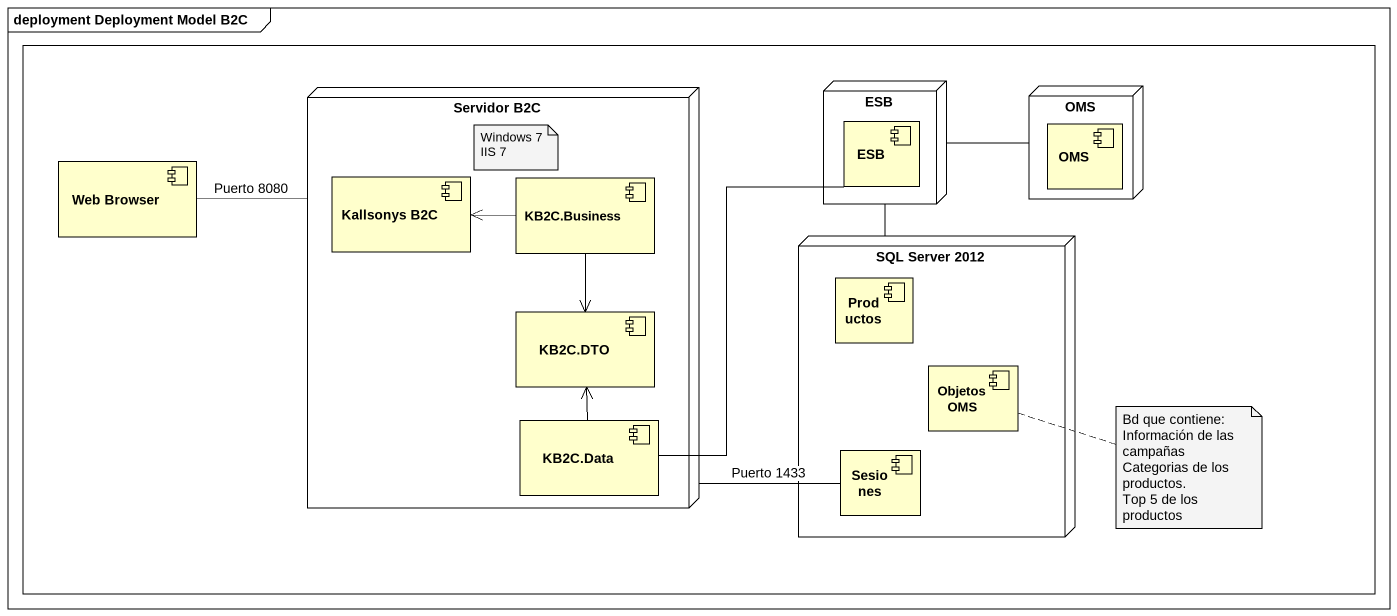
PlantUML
@startuml
mainframe deployment Deployment Model B2C
rectangle " " as rectangle1 #FFFFFF {
  node "Servidor B2C" as Servidor_B2C {
    component "Kallsonys B2C" as Kallsonys_B2C
    component "KB2C.Business" as KB2C_Business
    component "KB2C.DTO" as KB2C_DTO
    component "KB2C.Data" as KB2C_Data
  }
  node ESB {
    component "ESB" as ESB_2
  }
  node OMS {
    component "OMS" as OMS_2
  }
  component "Web Browser" as Web_Browser
  node "SQL Server 2012" as SQL_Server_2012 {
    component Productos
    component "Objetos OMS" as Objetos_OMS
    component Sesiones
  }
}
Servidor_B2C -right- Sesiones : Puerto 1433
ESB -right- OMS
ESB -- SQL_Server_2012
Web_Browser -right- Servidor_B2C : Puerto 8080
Kallsonys_B2C <-right- KB2C_Business
KB2C_Business --> KB2C_DTO
KB2C_Data -up- ESB_2
KB2C_Data -up-> KB2C_DTO
note as N1
  Windows 7
  IIS 7
end note
note right of Objetos_OMS
  Bd que contiene:
  Información de las campañas
  Categorias de los productos.
  Top 5 de los productos
end note
@enduml
